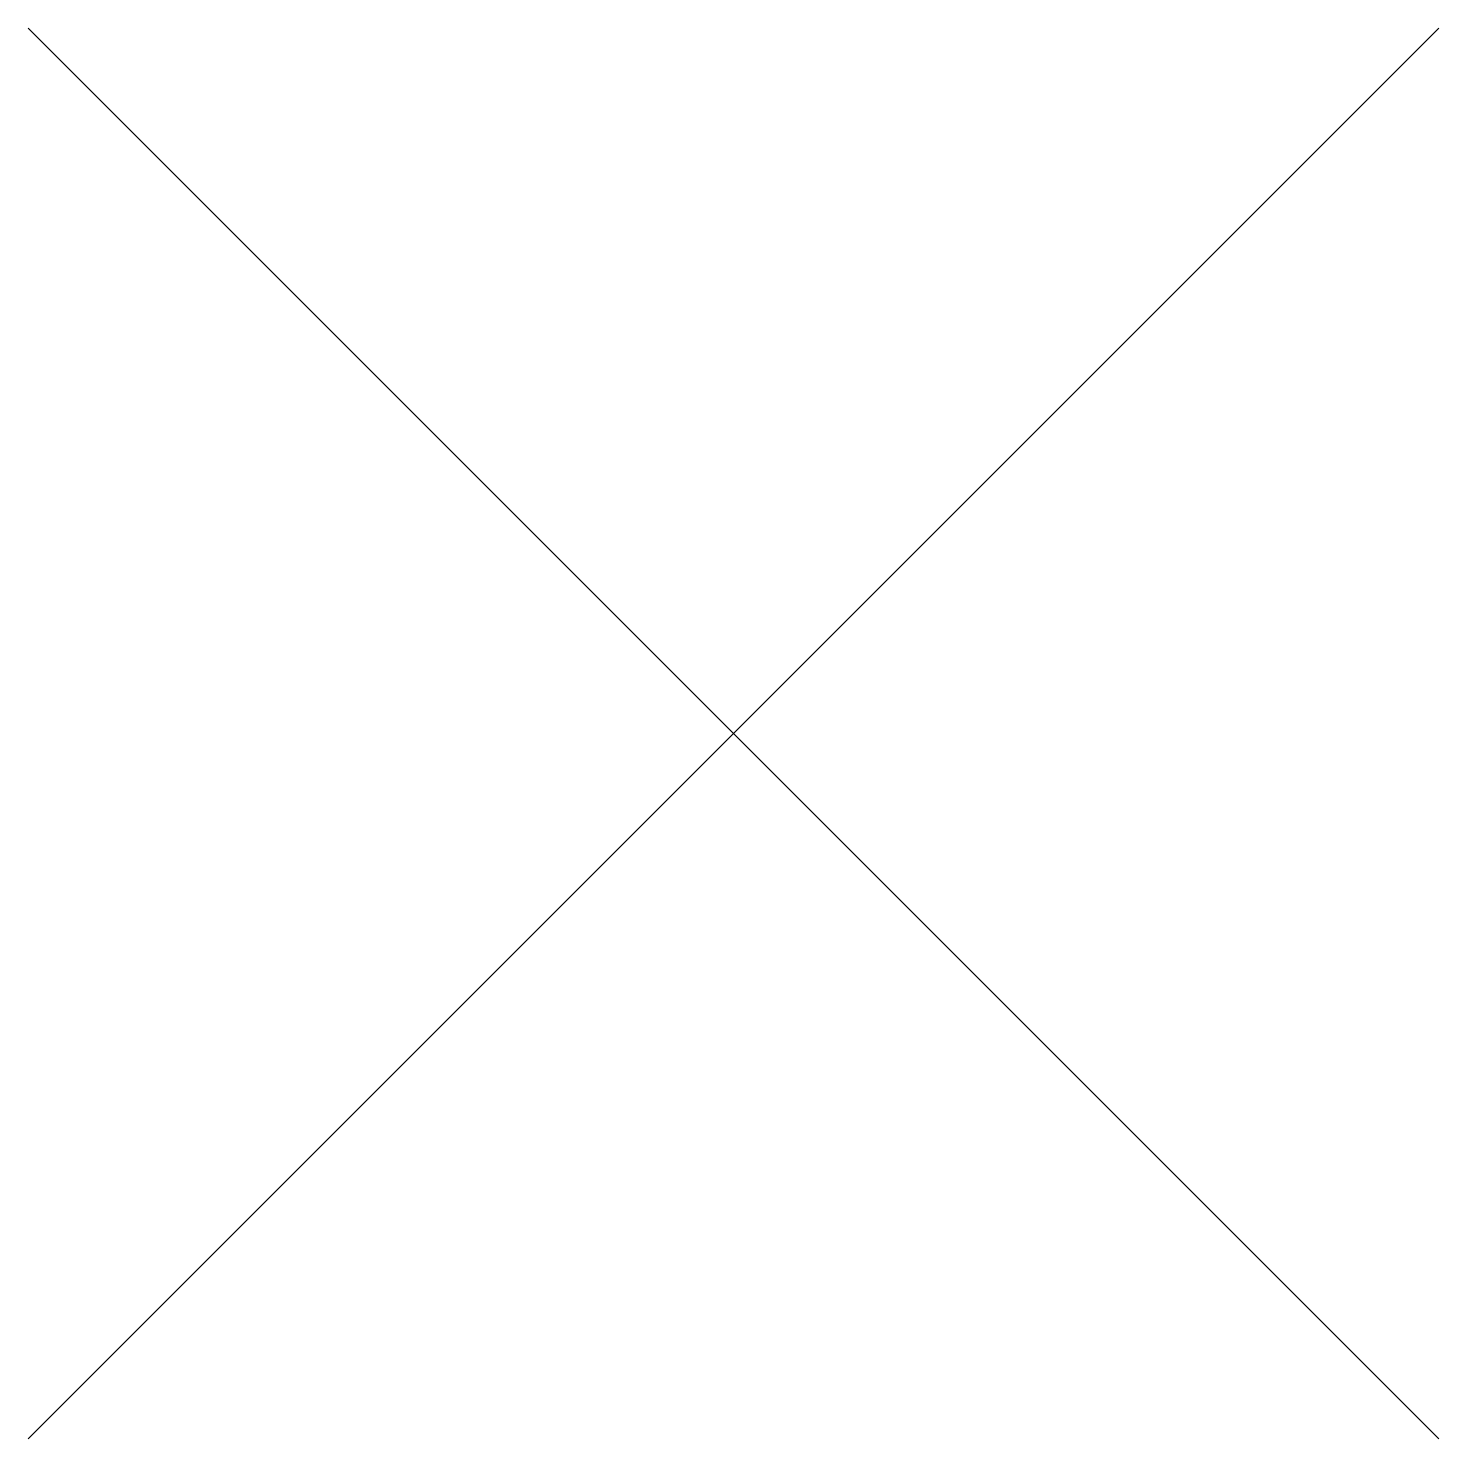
# Model space of a CAD drawing. Extents: x 0 to 100, y 0 to 100.
import ezdxf

# ---------------------------------------------------------------- set-up
doc = ezdxf.new("R2010")
doc.units = 0

msp = doc.modelspace()

# ---------------------------------------------------------------- linework, layer by layer
at = {"layer": 'WALL'}
for p, q in [((0, 0), (100, 100)), ((100, 0), (0, 100))]:
    msp.add_line(p, q, dxfattribs=at)

doc.saveas('drawing.dxf')
